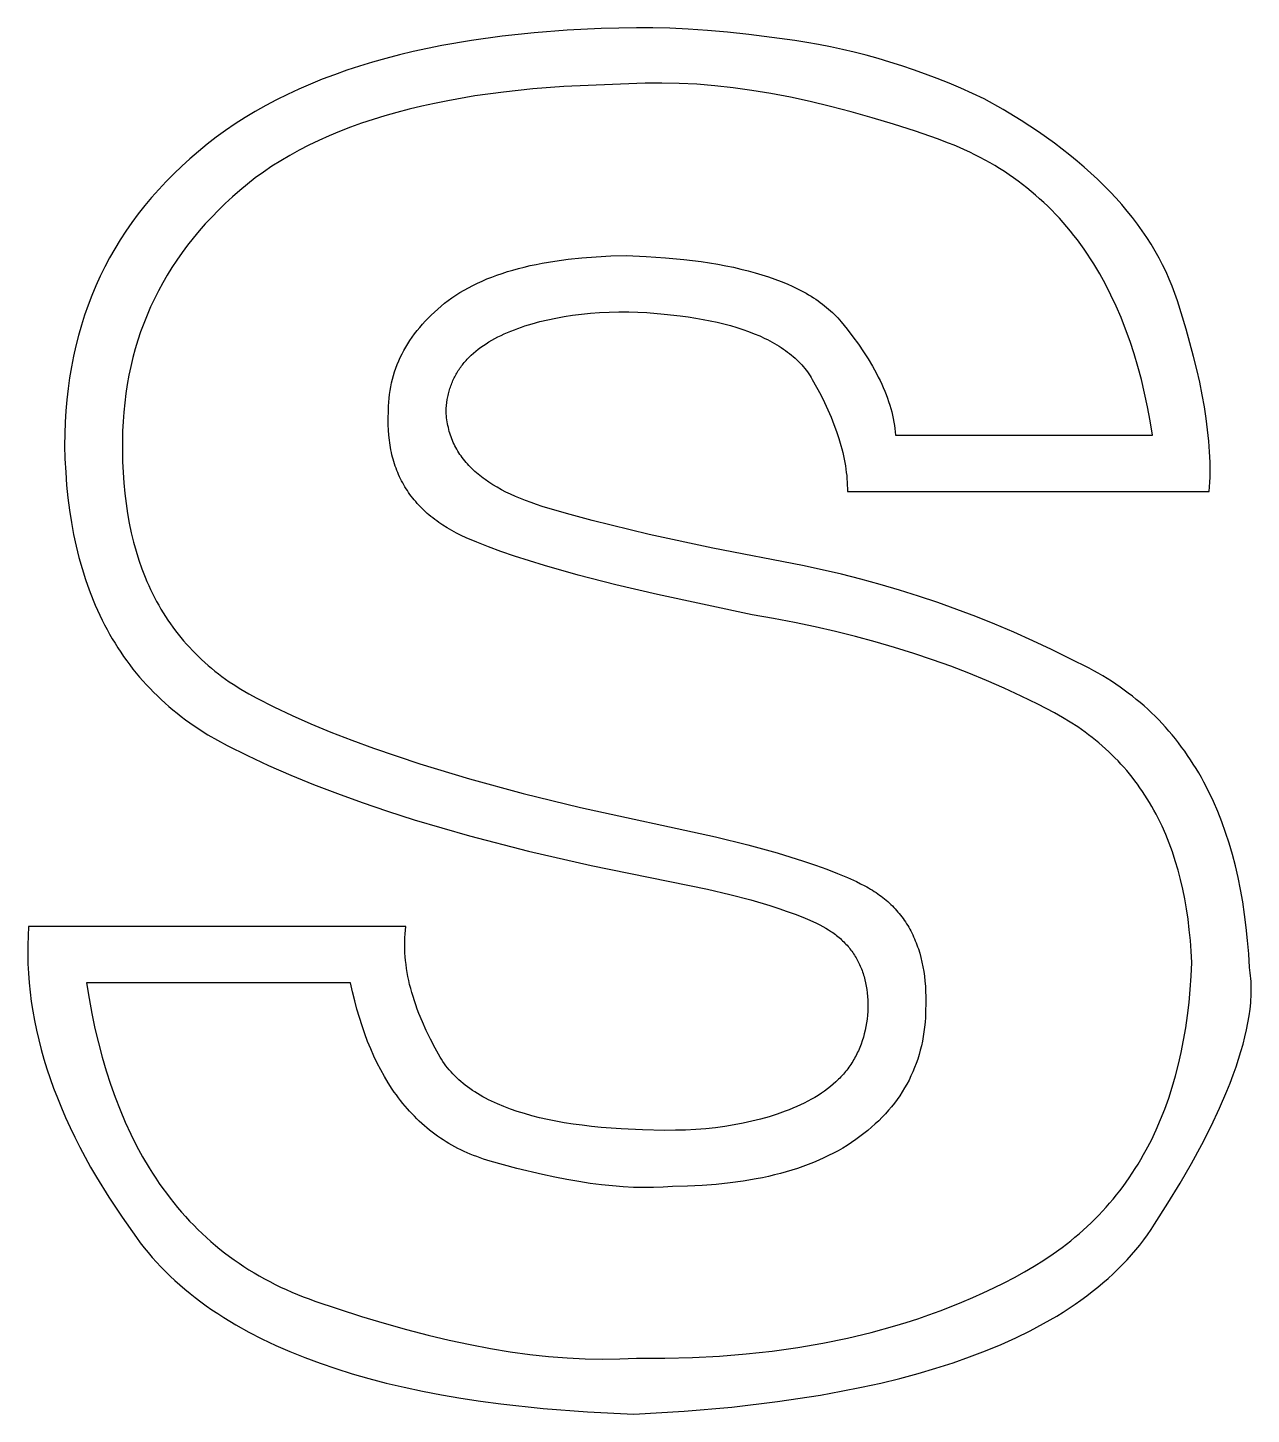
# Model space of a CAD drawing. Header units: millimetres. Extents: x -67 to 591, y -68 to 76.
# Drawn here: x 332.03 to 365.82, y -49.59 to -11.28 of the extents above; entities that cross this region are included whole.
import ezdxf

# ---------------------------------------------------------------- set-up
doc = ezdxf.new("R2010")
doc.units = ezdxf.units.MM
doc.header["$MEASUREMENT"] = 0
doc.layers.add('DEFAULT', color=7, linetype='Continuous')

msp = doc.modelspace()

# ---------------------------------------------------------------- linework, layer by layer
at = {"layer": 'DEFAULT'}
for points in [[(364.657, -24.093), (364.666, -23.964), (364.673, -23.833), (364.678, -23.699), (364.68, -23.564), (364.677, -23.285), (364.665, -22.997), (364.643, -22.7), (364.612, -22.394), (364.571, -22.078), (364.521, -21.753), (364.461, -21.419), (364.392, -21.076), (364.313, -20.724), (364.225, -20.362), (364.019, -19.611), (363.776, -18.822), (363.707, -18.622), (363.632, -18.422), (363.551, -18.225), (363.463, -18.029), (363.369, -17.835), (363.269, -17.643), (363.163, -17.452), (363.05, -17.264), (362.93, -17.076), (362.805, -16.891), (362.673, -16.707), (362.535, -16.525), (362.39, -16.345), (362.239, -16.166), (362.082, -15.989), (361.919, -15.814), (361.749, -15.64), (361.573, -15.468), (361.39, -15.298), (361.202, -15.13), (361.007, -14.963), (360.805, -14.798), (360.598, -14.634), (360.384, -14.473), (360.163, -14.313), (359.937, -14.155), (359.464, -13.843), (358.967, -13.539), (358.444, -13.241), (357.794, -12.948), (357.469, -12.812), (357.143, -12.682), (356.817, -12.559), (356.491, -12.442), (356.164, -12.332), (355.837, -12.228), (355.51, -12.131), (355.182, -12.04), (354.854, -11.956), (354.525, -11.878), (354.197, -11.807), (353.868, -11.743), (353.538, -11.685), (353.208, -11.633), (351.945, -11.467), (351.356, -11.403), (350.796, -11.353), (350.264, -11.316), (349.76, -11.291), (349.285, -11.28), (348.838, -11.283), (347.864, -11.305), (346.921, -11.351), (346.009, -11.421), (345.129, -11.515), (344.279, -11.633), (343.46, -11.774), (343.063, -11.854), (342.673, -11.939), (342.291, -12.031), (341.916, -12.129), (341.55, -12.232), (341.191, -12.342), (340.84, -12.457), (340.496, -12.579), (340.161, -12.706), (339.833, -12.839), (339.513, -12.979), (339.201, -13.124), (338.896, -13.275), (338.6, -13.432), (338.311, -13.595), (338.029, -13.764), (337.756, -13.94), (337.49, -14.121), (337.232, -14.308), (336.982, -14.5), (336.74, -14.698), (336.505, -14.9), (336.278, -15.106), (336.059, -15.316), (335.847, -15.53), (335.643, -15.748), (335.447, -15.97), (335.259, -16.196), (335.078, -16.426), (334.905, -16.66), (334.739, -16.898), (334.582, -17.14), (334.432, -17.386), (334.289, -17.636), (334.155, -17.89), (334.028, -18.148), (333.909, -18.411), (333.797, -18.677), (333.694, -18.947), (333.597, -19.221), (333.509, -19.499), (333.428, -19.781), (333.355, -20.067), (333.29, -20.357), (333.233, -20.652), (333.183, -20.95), (333.14, -21.252), (333.106, -21.558), (333.079, -21.868), (333.06, -22.183), (333.049, -22.501), (333.045, -22.823), (333.055, -23.196), (333.074, -23.562), (333.101, -23.92), (333.137, -24.271), (333.181, -24.614), (333.233, -24.95), (333.294, -25.279), (333.363, -25.601), (333.44, -25.915), (333.526, -26.221), (333.62, -26.521), (333.723, -26.813), (333.834, -27.098), (333.892, -27.237), (333.953, -27.375), (334.016, -27.511), (334.081, -27.645), (334.148, -27.777), (334.217, -27.908), (334.288, -28.036), (334.361, -28.163), (334.437, -28.288), (334.514, -28.411), (334.594, -28.532), (334.675, -28.652), (334.759, -28.769), (334.845, -28.885), (334.933, -28.999), (335.023, -29.111), (335.115, -29.221), (335.209, -29.329), (335.306, -29.436), (335.404, -29.54), (335.504, -29.643), (335.607, -29.744), (335.712, -29.843), (335.818, -29.941), (335.927, -30.036), (336.038, -30.13), (336.151, -30.222), (336.267, -30.312), (336.384, -30.4), (336.503, -30.486), (336.625, -30.571), (336.748, -30.653), (336.874, -30.734), (337.001, -30.813), (337.263, -30.965), (337.533, -31.11), (338.094, -31.39), (338.679, -31.663), (339.288, -31.929), (339.921, -32.189), (340.579, -32.442), (341.26, -32.689), (341.966, -32.929), (342.696, -33.163), (344.228, -33.61), (345.858, -34.032), (347.584, -34.427), (350.797, -35.081), (351.42, -35.228), (351.994, -35.38), (352.521, -35.535), (352.766, -35.614), (352.999, -35.694), (353.22, -35.774), (353.428, -35.856), (353.625, -35.939), (353.81, -36.022), (353.898, -36.065), (353.983, -36.11), (354.065, -36.157), (354.145, -36.206), (354.221, -36.256), (354.259, -36.282), (354.295, -36.309), (354.331, -36.336), (354.366, -36.363), (354.401, -36.391), (354.435, -36.42), (354.468, -36.449), (354.5, -36.478), (354.532, -36.508), (354.563, -36.538), (354.593, -36.569), (354.623, -36.601), (354.652, -36.632), (354.68, -36.665), (354.707, -36.697), (354.734, -36.731), (354.76, -36.764), (354.785, -36.799), (354.81, -36.833), (354.834, -36.868), (354.857, -36.904), (354.88, -36.94), (354.902, -36.977), (354.923, -37.014), (354.943, -37.051), (354.963, -37.089), (354.982, -37.128), (355, -37.167), (355.018, -37.206), (355.035, -37.246), (355.051, -37.287), (355.067, -37.328), (355.081, -37.369), (355.096, -37.411), (355.109, -37.453), (355.122, -37.496), (355.134, -37.539), (355.145, -37.583), (355.166, -37.672), (355.183, -37.763), (355.198, -37.856), (355.21, -37.95), (355.22, -38.047), (355.226, -38.146), (355.23, -38.246), (355.23, -38.349), (355.225, -38.458), (355.216, -38.566), (355.205, -38.673), (355.19, -38.777), (355.173, -38.879), (355.153, -38.98), (355.129, -39.079), (355.103, -39.175), (355.073, -39.27), (355.041, -39.363), (355.023, -39.409), (355.005, -39.455), (354.986, -39.5), (354.967, -39.544), (354.946, -39.588), (354.925, -39.632), (354.904, -39.675), (354.881, -39.717), (354.858, -39.759), (354.834, -39.801), (354.809, -39.842), (354.783, -39.883), (354.757, -39.923), (354.73, -39.963), (354.702, -40.002), (354.673, -40.041), (354.644, -40.079), (354.614, -40.117), (354.583, -40.155), (354.552, -40.192), (354.519, -40.228), (354.486, -40.264), (354.453, -40.3), (354.418, -40.335), (354.347, -40.404), (354.272, -40.471), (354.195, -40.536), (354.115, -40.599), (354.032, -40.66), (353.945, -40.72), (353.856, -40.778), (353.764, -40.833), (353.668, -40.887), (353.57, -40.939), (353.47, -40.99), (353.368, -41.038), (353.264, -41.085), (353.159, -41.131), (353.053, -41.174), (352.945, -41.217), (352.725, -41.296), (352.499, -41.369), (352.266, -41.436), (352.028, -41.496), (351.785, -41.55), (351.535, -41.597), (351.279, -41.638), (351.017, -41.672), (350.749, -41.7), (350.476, -41.721), (350.196, -41.736), (349.911, -41.744), (349.619, -41.746), (349.004, -41.734), (348.419, -41.707), (347.864, -41.664), (347.598, -41.637), (347.339, -41.606), (347.088, -41.572), (346.845, -41.533), (346.61, -41.491), (346.382, -41.445), (346.161, -41.395), (345.948, -41.341), (345.743, -41.283), (345.546, -41.222), (345.356, -41.157), (345.173, -41.088), (344.998, -41.015), (344.914, -40.977), (344.831, -40.938), (344.75, -40.898), (344.671, -40.858), (344.594, -40.816), (344.519, -40.773), (344.446, -40.73), (344.375, -40.685), (344.306, -40.64), (344.238, -40.593), (344.173, -40.546), (344.109, -40.498), (344.047, -40.448), (343.987, -40.398), (343.929, -40.347), (343.873, -40.295), (343.819, -40.241), (343.767, -40.187), (343.716, -40.132), (343.668, -40.076), (343.621, -40.019), (343.577, -39.962), (343.534, -39.903), (343.493, -39.843), (343.454, -39.782), (343.417, -39.72), (343.278, -39.473), (343.149, -39.229), (343.032, -38.987), (342.924, -38.749), (342.828, -38.513), (342.784, -38.397), (342.742, -38.281), (342.703, -38.166), (342.667, -38.051), (342.634, -37.937), (342.603, -37.824), (342.574, -37.712), (342.549, -37.601), (342.526, -37.49), (342.506, -37.38), (342.488, -37.271), (342.473, -37.162), (342.461, -37.054), (342.452, -36.947), (342.445, -36.841), (342.441, -36.735), (342.439, -36.63), (342.44, -36.526), (342.444, -36.423), (342.45, -36.32), (342.46, -36.218), (342.471, -36.117), (332.052, -36.117), (332.036, -36.373), (332.028, -36.63), (332.027, -36.888), (332.032, -37.146), (332.045, -37.405), (332.065, -37.665), (332.091, -37.926), (332.125, -38.188), (332.165, -38.45), (332.213, -38.714), (332.267, -38.978), (332.329, -39.243), (332.397, -39.508), (332.473, -39.775), (332.555, -40.042), (332.645, -40.31), (332.741, -40.579), (332.845, -40.849), (332.955, -41.119), (333.073, -41.391), (333.197, -41.663), (333.328, -41.936), (333.467, -42.21), (333.612, -42.484), (333.764, -42.759), (333.924, -43.036), (334.263, -43.59), (334.631, -44.148), (335.026, -44.709), (335.131, -44.849), (335.238, -44.987), (335.349, -45.122), (335.464, -45.256), (335.582, -45.388), (335.704, -45.517), (335.829, -45.645), (335.958, -45.771), (336.09, -45.894), (336.226, -46.016), (336.365, -46.135), (336.508, -46.253), (336.654, -46.368), (336.804, -46.482), (336.957, -46.593), (337.114, -46.703), (337.274, -46.81), (337.438, -46.916), (337.605, -47.019), (337.776, -47.121), (338.128, -47.317), (338.494, -47.506), (338.875, -47.687), (339.269, -47.86), (339.677, -48.024), (340.1, -48.181), (340.536, -48.329), (340.986, -48.47), (341.451, -48.602), (341.929, -48.726), (342.422, -48.842), (342.929, -48.951), (343.449, -49.051), (343.984, -49.143), (344.533, -49.227), (345.096, -49.303), (346.263, -49.431), (347.487, -49.526), (348.767, -49.59), (350.154, -49.506), (351.475, -49.389), (352.732, -49.24), (353.923, -49.059), (354.495, -48.956), (355.05, -48.845), (355.589, -48.726), (356.111, -48.598), (356.618, -48.463), (357.108, -48.319), (357.582, -48.167), (358.039, -48.007), (358.48, -47.839), (358.905, -47.663), (359.314, -47.478), (359.707, -47.286), (360.083, -47.085), (360.265, -46.982), (360.443, -46.877), (360.617, -46.769), (360.786, -46.66), (360.952, -46.548), (361.114, -46.435), (361.272, -46.319), (361.425, -46.201), (361.575, -46.082), (361.72, -45.96), (361.861, -45.836), (361.999, -45.71), (362.132, -45.583), (362.261, -45.453), (362.386, -45.321), (362.507, -45.187), (362.624, -45.051), (362.737, -44.913), (362.846, -44.773), (362.951, -44.631), (363.051, -44.487), (363.148, -44.341), (363.513, -43.761), (363.851, -43.2), (364.162, -42.657), (364.447, -42.132), (364.705, -41.625), (364.935, -41.136), (365.139, -40.666), (365.231, -40.437), (365.317, -40.213), (365.395, -39.994), (365.467, -39.779), (365.532, -39.568), (365.59, -39.363), (365.642, -39.161), (365.687, -38.964), (365.725, -38.772), (365.757, -38.584), (365.782, -38.401), (365.8, -38.223), (365.806, -38.135), (365.811, -38.048), (365.814, -37.963), (365.816, -37.879), (365.816, -37.796), (365.814, -37.714), (365.81, -37.633), (365.805, -37.553), (365.798, -37.475), (365.79, -37.397), (365.78, -37.321), (365.768, -37.246), (365.745, -36.868), (365.715, -36.498), (365.677, -36.136), (365.632, -35.781), (365.58, -35.434), (365.52, -35.095), (365.452, -34.763), (365.377, -34.439), (365.295, -34.123), (365.205, -33.814), (365.107, -33.514), (365.002, -33.221), (364.89, -32.935), (364.77, -32.658), (364.643, -32.388), (364.508, -32.125), (364.438, -31.997), (364.366, -31.871), (364.292, -31.747), (364.216, -31.624), (364.139, -31.504), (364.059, -31.385), (363.978, -31.268), (363.894, -31.154), (363.809, -31.041), (363.722, -30.93), (363.633, -30.821), (363.543, -30.714), (363.45, -30.609), (363.356, -30.506), (363.259, -30.404), (363.161, -30.305), (363.061, -30.208), (362.959, -30.112), (362.855, -30.019), (362.749, -29.927), (362.642, -29.837), (362.532, -29.749), (362.421, -29.664), (362.308, -29.58), (362.193, -29.498), (362.076, -29.418), (361.957, -29.339), (361.837, -29.263), (361.714, -29.189), (361.59, -29.117), (361.464, -29.046), (361.335, -28.978), (360.819, -28.713), (360.3, -28.459), (359.78, -28.216), (359.259, -27.983), (358.736, -27.762), (358.212, -27.551), (357.686, -27.351), (357.159, -27.162), (356.63, -26.984), (356.099, -26.817), (355.568, -26.66), (355.034, -26.514), (354.5, -26.379), (353.963, -26.255), (353.426, -26.142), (350.942, -25.662), (349.185, -25.28), (347.617, -24.894), (346.903, -24.699), (346.237, -24.504), (346.078, -24.453), (345.925, -24.401), (345.776, -24.347), (345.633, -24.291), (345.494, -24.233), (345.36, -24.172), (345.231, -24.11), (345.106, -24.045), (344.987, -23.979), (344.872, -23.91), (344.763, -23.84), (344.658, -23.767), (344.607, -23.73), (344.558, -23.693), (344.51, -23.655), (344.463, -23.616), (344.417, -23.577), (344.372, -23.537), (344.329, -23.497), (344.287, -23.457), (344.246, -23.415), (344.206, -23.374), (344.168, -23.332), (344.131, -23.289), (344.095, -23.246), (344.06, -23.202), (344.026, -23.158), (343.994, -23.113), (343.963, -23.068), (343.933, -23.022), (343.904, -22.976), (343.877, -22.929), (343.851, -22.882), (343.825, -22.834), (343.802, -22.786), (343.779, -22.737), (343.758, -22.688), (343.737, -22.638), (343.718, -22.588), (343.701, -22.537), (343.684, -22.485), (343.669, -22.434), (343.655, -22.381), (343.642, -22.328), (343.63, -22.275), (343.62, -22.221), (343.61, -22.167), (343.602, -22.112), (343.595, -22.056), (343.59, -22), (343.585, -21.944), (343.582, -21.887), (343.586, -21.802), (343.593, -21.719), (343.602, -21.637), (343.614, -21.556), (343.621, -21.516), (343.628, -21.477), (343.637, -21.438), (343.645, -21.399), (343.655, -21.36), (343.665, -21.322), (343.676, -21.284), (343.687, -21.246), (343.7, -21.209), (343.712, -21.172), (343.726, -21.136), (343.74, -21.099), (343.755, -21.063), (343.77, -21.028), (343.786, -20.992), (343.803, -20.957), (343.82, -20.923), (343.839, -20.888), (343.857, -20.854), (343.877, -20.821), (343.897, -20.787), (343.917, -20.754), (343.939, -20.722), (343.961, -20.689), (343.983, -20.657), (344.007, -20.625), (344.031, -20.594), (344.055, -20.563), (344.081, -20.532), (344.107, -20.502), (344.133, -20.472), (344.16, -20.442), (344.217, -20.383), (344.276, -20.326), (344.338, -20.27), (344.402, -20.216), (344.469, -20.162), (344.539, -20.11), (344.611, -20.059), (344.686, -20.01), (344.763, -19.962), (344.844, -19.915), (344.926, -19.87), (345.012, -19.825), (345.099, -19.782), (345.188, -19.741), (345.279, -19.701), (345.372, -19.662), (345.466, -19.625), (345.561, -19.588), (345.659, -19.554), (345.758, -19.52), (345.961, -19.458), (346.17, -19.4), (346.386, -19.348), (346.609, -19.302), (346.838, -19.261), (347.073, -19.226), (347.316, -19.195), (347.564, -19.171), (347.82, -19.151), (348.082, -19.138), (348.35, -19.129), (348.625, -19.126), (349.124, -19.152), (349.598, -19.19), (350.048, -19.24), (350.264, -19.27), (350.474, -19.303), (350.678, -19.338), (350.876, -19.377), (351.068, -19.419), (351.253, -19.464), (351.433, -19.512), (351.606, -19.563), (351.774, -19.617), (351.935, -19.674), (352.091, -19.734), (352.24, -19.797), (352.383, -19.863), (352.453, -19.897), (352.521, -19.932), (352.587, -19.968), (352.652, -20.005), (352.715, -20.042), (352.777, -20.08), (352.837, -20.119), (352.896, -20.158), (352.953, -20.199), (353.009, -20.24), (353.063, -20.281), (353.116, -20.324), (353.167, -20.367), (353.217, -20.412), (353.265, -20.456), (353.311, -20.502), (353.356, -20.548), (353.4, -20.596), (353.442, -20.644), (353.483, -20.692), (353.522, -20.742), (353.559, -20.792), (353.595, -20.843), (353.63, -20.895), (353.663, -20.947), (353.694, -21), (353.813, -21.213), (353.925, -21.424), (354.028, -21.632), (354.124, -21.837), (354.211, -22.04), (354.291, -22.24), (354.364, -22.437), (354.428, -22.631), (354.484, -22.823), (354.51, -22.918), (354.533, -23.013), (354.555, -23.106), (354.574, -23.199), (354.592, -23.292), (354.607, -23.383), (354.621, -23.474), (354.633, -23.565), (354.643, -23.655), (354.65, -23.744), (354.656, -23.832), (354.66, -23.92), (354.662, -24.007), (354.662, -24.093), (364.657, -24.093)], [(355.994, -22.541), (363.093, -22.541), (363.027, -22.143), (362.953, -21.754), (362.871, -21.374), (362.782, -21.003), (362.685, -20.642), (362.58, -20.29), (362.468, -19.947), (362.347, -19.613), (362.22, -19.288), (362.084, -18.973), (361.941, -18.666), (361.79, -18.369), (361.631, -18.081), (361.465, -17.802), (361.379, -17.666), (361.291, -17.533), (361.201, -17.401), (361.109, -17.272), (361.015, -17.145), (360.919, -17.021), (360.822, -16.899), (360.722, -16.779), (360.621, -16.661), (360.517, -16.546), (360.412, -16.433), (360.305, -16.322), (360.195, -16.214), (360.084, -16.108), (359.971, -16.004), (359.856, -15.902), (359.739, -15.803), (359.621, -15.706), (359.5, -15.611), (359.377, -15.519), (359.253, -15.429), (359.126, -15.341), (358.998, -15.255), (358.867, -15.172), (358.735, -15.091), (358.601, -15.013), (358.465, -14.936), (358.326, -14.862), (358.186, -14.791), (358.045, -14.721), (357.901, -14.654), (357.755, -14.589), (357.607, -14.527), (357.457, -14.466), (357.152, -14.353), (356.54, -14.142), (355.938, -13.947), (355.347, -13.768), (354.766, -13.603), (354.196, -13.455), (353.636, -13.321), (353.087, -13.203), (352.549, -13.101), (352.022, -13.013), (351.505, -12.942), (350.998, -12.885), (350.502, -12.844), (350.017, -12.819), (349.542, -12.809), (349.078, -12.814), (348.85, -12.822), (346.829, -12.903), (345.98, -12.969), (345.163, -13.057), (344.378, -13.166), (343.626, -13.296), (343.262, -13.37), (342.906, -13.448), (342.558, -13.532), (342.218, -13.621), (341.886, -13.716), (341.563, -13.816), (341.247, -13.921), (340.94, -14.032), (340.64, -14.148), (340.349, -14.269), (340.066, -14.396), (339.79, -14.528), (339.523, -14.665), (339.264, -14.808), (339.014, -14.956), (338.771, -15.109), (338.536, -15.268), (338.309, -15.432), (338.091, -15.602), (337.88, -15.777), (337.677, -15.955), (337.481, -16.137), (337.291, -16.322), (337.107, -16.51), (336.93, -16.701), (336.76, -16.894), (336.597, -17.091), (336.439, -17.291), (336.289, -17.493), (336.145, -17.699), (336.008, -17.907), (335.877, -18.118), (335.753, -18.333), (335.635, -18.55), (335.524, -18.77), (335.419, -18.993), (335.321, -19.219), (335.23, -19.448), (335.145, -19.68), (335.067, -19.915), (334.996, -20.153), (334.931, -20.394), (334.872, -20.638), (334.82, -20.884), (334.775, -21.134), (334.736, -21.387), (334.704, -21.642), (334.678, -21.901), (334.659, -22.162), (334.647, -22.427), (334.641, -22.694), (334.642, -22.964), (334.647, -23.268), (334.66, -23.567), (334.68, -23.859), (334.707, -24.146), (334.741, -24.426), (334.782, -24.701), (334.83, -24.971), (334.886, -25.234), (334.948, -25.491), (335.018, -25.743), (335.095, -25.989), (335.179, -26.229), (335.27, -26.463), (335.318, -26.578), (335.368, -26.692), (335.42, -26.804), (335.473, -26.914), (335.529, -27.023), (335.586, -27.131), (335.645, -27.237), (335.706, -27.342), (335.768, -27.445), (335.832, -27.547), (335.898, -27.647), (335.966, -27.746), (336.036, -27.844), (336.107, -27.94), (336.18, -28.034), (336.255, -28.127), (336.332, -28.219), (336.41, -28.309), (336.491, -28.398), (336.573, -28.485), (336.656, -28.571), (336.742, -28.656), (336.829, -28.738), (336.919, -28.82), (337.01, -28.9), (337.102, -28.978), (337.197, -29.056), (337.293, -29.131), (337.391, -29.205), (337.491, -29.278), (337.593, -29.349), (337.696, -29.419), (337.908, -29.554), (338.128, -29.684), (338.354, -29.807), (338.827, -30.047), (339.325, -30.283), (339.849, -30.515), (340.399, -30.744), (340.973, -30.968), (341.574, -31.19), (342.851, -31.621), (344.23, -32.037), (345.711, -32.439), (347.295, -32.826), (351.017, -33.636), (351.912, -33.857), (352.723, -34.08), (353.452, -34.304), (353.785, -34.417), (354.098, -34.531), (354.39, -34.645), (354.661, -34.759), (354.911, -34.873), (355.029, -34.931), (355.141, -34.989), (355.195, -35.018), (355.249, -35.048), (355.302, -35.078), (355.353, -35.11), (355.404, -35.142), (355.454, -35.175), (355.503, -35.208), (355.551, -35.243), (355.599, -35.278), (355.645, -35.314), (355.69, -35.35), (355.735, -35.388), (355.779, -35.426), (355.822, -35.464), (355.864, -35.504), (355.905, -35.544), (355.945, -35.585), (355.984, -35.627), (356.022, -35.67), (356.06, -35.713), (356.096, -35.757), (356.132, -35.802), (356.167, -35.847), (356.201, -35.893), (356.234, -35.94), (356.266, -35.988), (356.297, -36.036), (356.328, -36.085), (356.357, -36.135), (356.386, -36.186), (356.413, -36.237), (356.44, -36.29), (356.466, -36.342), (356.491, -36.396), (356.515, -36.45), (356.538, -36.505), (356.561, -36.561), (356.582, -36.618), (356.603, -36.675), (356.622, -36.733), (356.659, -36.852), (356.692, -36.973), (356.722, -37.097), (356.748, -37.224), (356.77, -37.354), (356.789, -37.488), (356.804, -37.624), (356.816, -37.763), (356.824, -37.905), (356.829, -38.05), (356.83, -38.198), (356.824, -38.487), (356.818, -38.623), (356.808, -38.758), (356.795, -38.891), (356.778, -39.023), (356.758, -39.153), (356.734, -39.281), (356.707, -39.407), (356.676, -39.531), (356.642, -39.654), (356.604, -39.775), (356.563, -39.895), (356.518, -40.012), (356.47, -40.128), (356.419, -40.242), (356.364, -40.355), (356.305, -40.465), (356.243, -40.574), (356.177, -40.682), (356.108, -40.787), (356.036, -40.891), (355.96, -40.993), (355.88, -41.093), (355.797, -41.192), (355.711, -41.289), (355.621, -41.384), (355.527, -41.478), (355.43, -41.569), (355.33, -41.659), (355.226, -41.748), (355.119, -41.834), (355.008, -41.919), (354.894, -42.002), (354.776, -42.082), (354.656, -42.16), (354.533, -42.235), (354.406, -42.307), (354.277, -42.377), (354.144, -42.444), (354.009, -42.509), (353.87, -42.572), (353.728, -42.631), (353.583, -42.688), (353.435, -42.743), (353.284, -42.795), (353.13, -42.845), (352.973, -42.891), (352.813, -42.936), (352.65, -42.978), (352.483, -43.017), (352.314, -43.054), (352.142, -43.088), (351.787, -43.148), (351.421, -43.199), (351.042, -43.239), (350.651, -43.269), (350.248, -43.289), (349.832, -43.298), (349.576, -43.316), (349.311, -43.326), (349.039, -43.327), (348.759, -43.32), (348.472, -43.305), (348.176, -43.282), (347.873, -43.25), (347.562, -43.21), (347.243, -43.162), (346.917, -43.106), (346.583, -43.041), (346.241, -42.968), (345.534, -42.798), (344.795, -42.595), (344.702, -42.566), (344.609, -42.537), (344.518, -42.505), (344.427, -42.472), (344.338, -42.438), (344.249, -42.402), (344.162, -42.364), (344.076, -42.325), (343.991, -42.285), (343.906, -42.243), (343.823, -42.199), (343.741, -42.154), (343.66, -42.107), (343.581, -42.058), (343.502, -42.008), (343.424, -41.957), (343.347, -41.904), (343.272, -41.849), (343.197, -41.793), (343.124, -41.736), (343.051, -41.677), (342.98, -41.616), (342.91, -41.554), (342.84, -41.49), (342.772, -41.424), (342.705, -41.357), (342.639, -41.289), (342.574, -41.219), (342.51, -41.147), (342.447, -41.074), (342.386, -41), (342.325, -40.924), (342.265, -40.846), (342.207, -40.767), (342.149, -40.686), (342.093, -40.603), (341.983, -40.434), (341.877, -40.258), (341.776, -40.077), (341.679, -39.889), (341.586, -39.695), (341.498, -39.494), (341.414, -39.288), (341.334, -39.075), (341.258, -38.856), (341.187, -38.631), (341.119, -38.4), (341.056, -38.163), (340.998, -37.919), (340.943, -37.669), (333.649, -37.669), (333.719, -38.099), (333.797, -38.52), (333.884, -38.93), (333.979, -39.33), (334.082, -39.72), (334.193, -40.1), (334.312, -40.47), (334.44, -40.83), (334.575, -41.18), (334.719, -41.52), (334.871, -41.85), (335.032, -42.17), (335.2, -42.48), (335.377, -42.78), (335.468, -42.926), (335.562, -43.069), (335.657, -43.211), (335.755, -43.349), (335.855, -43.485), (335.956, -43.619), (336.06, -43.75), (336.166, -43.879), (336.274, -44.005), (336.383, -44.128), (336.495, -44.25), (336.609, -44.368), (336.725, -44.484), (336.843, -44.598), (336.963, -44.709), (337.086, -44.817), (337.21, -44.923), (337.336, -45.027), (337.464, -45.128), (337.595, -45.227), (337.727, -45.323), (337.861, -45.416), (337.998, -45.507), (338.136, -45.596), (338.277, -45.682), (338.42, -45.765), (338.564, -45.846), (338.711, -45.925), (338.86, -46.001), (339.011, -46.074), (339.163, -46.145), (339.318, -46.213), (339.475, -46.279), (339.634, -46.343), (339.795, -46.404), (339.958, -46.462), (341.246, -46.887), (341.871, -47.075), (342.483, -47.247), (343.082, -47.402), (343.669, -47.541), (344.243, -47.664), (344.804, -47.771), (345.353, -47.861), (345.889, -47.935), (346.412, -47.993), (346.923, -48.034), (347.421, -48.06), (347.906, -48.069), (348.378, -48.061), (348.61, -48.051), (348.838, -48.038), (349.617, -48.039), (350.381, -48.02), (351.131, -47.981), (351.866, -47.922), (352.587, -47.843), (353.293, -47.744), (353.984, -47.625), (354.661, -47.486), (355.323, -47.327), (355.971, -47.148), (356.289, -47.051), (356.604, -46.949), (356.915, -46.842), (357.223, -46.73), (357.527, -46.614), (357.827, -46.492), (358.123, -46.365), (358.416, -46.233), (358.705, -46.096), (358.991, -45.954), (359.273, -45.807), (359.551, -45.655), (359.823, -45.497), (360.087, -45.333), (360.343, -45.161), (360.591, -44.981), (360.711, -44.889), (360.83, -44.795), (360.947, -44.7), (361.061, -44.602), (361.174, -44.503), (361.284, -44.402), (361.392, -44.299), (361.498, -44.195), (361.603, -44.088), (361.705, -43.98), (361.805, -43.871), (361.903, -43.759), (361.999, -43.646), (362.093, -43.531), (362.184, -43.414), (362.274, -43.295), (362.362, -43.175), (362.447, -43.053), (362.531, -42.929), (362.612, -42.803), (362.692, -42.676), (362.769, -42.546), (362.844, -42.415), (362.918, -42.283), (363.058, -42.012), (363.19, -41.734), (363.314, -41.449), (363.429, -41.158), (363.536, -40.859), (363.635, -40.553), (363.726, -40.24), (363.808, -39.919), (363.883, -39.592), (363.949, -39.258), (364.006, -38.917), (364.056, -38.568), (364.097, -38.213), (364.13, -37.851), (364.154, -37.481), (364.171, -37.105), (364.156, -36.798), (364.134, -36.496), (364.105, -36.201), (364.07, -35.911), (364.028, -35.628), (363.98, -35.35), (363.925, -35.079), (363.863, -34.813), (363.795, -34.553), (363.719, -34.299), (363.638, -34.051), (363.549, -33.809), (363.454, -33.573), (363.352, -33.343), (363.244, -33.118), (363.187, -33.008), (363.129, -32.9), (363.069, -32.793), (363.007, -32.688), (362.943, -32.584), (362.878, -32.481), (362.812, -32.38), (362.743, -32.28), (362.673, -32.182), (362.601, -32.086), (362.528, -31.991), (362.453, -31.897), (362.376, -31.805), (362.298, -31.714), (362.218, -31.625), (362.136, -31.537), (362.053, -31.451), (361.968, -31.366), (361.881, -31.283), (361.792, -31.201), (361.702, -31.121), (361.611, -31.042), (361.517, -30.964), (361.422, -30.889), (361.325, -30.814), (361.227, -30.741), (361.127, -30.67), (361.025, -30.6), (360.817, -30.464), (360.602, -30.335), (360.38, -30.211), (359.925, -29.974), (359.462, -29.746), (358.989, -29.527), (358.508, -29.317), (358.017, -29.116), (357.518, -28.924), (357.01, -28.741), (356.493, -28.567), (355.967, -28.402), (355.432, -28.246), (354.888, -28.099), (354.335, -27.961), (353.773, -27.832), (353.202, -27.712), (352.623, -27.601), (352.034, -27.499), (349.417, -26.944), (348.269, -26.673), (347.228, -26.405), (346.294, -26.142), (345.467, -25.881), (345.093, -25.753), (344.747, -25.625), (344.427, -25.498), (344.133, -25.373), (343.996, -25.309), (343.863, -25.242), (343.734, -25.172), (343.61, -25.1), (343.491, -25.025), (343.376, -24.947), (343.32, -24.907), (343.265, -24.867), (343.212, -24.826), (343.159, -24.784), (343.108, -24.741), (343.058, -24.698), (343.009, -24.653), (342.962, -24.609), (342.915, -24.563), (342.869, -24.517), (342.825, -24.47), (342.782, -24.423), (342.74, -24.375), (342.699, -24.326), (342.659, -24.276), (342.62, -24.226), (342.583, -24.175), (342.546, -24.124), (342.511, -24.071), (342.477, -24.018), (342.444, -23.965), (342.412, -23.91), (342.381, -23.855), (342.352, -23.799), (342.323, -23.743), (342.296, -23.686), (342.27, -23.628), (342.245, -23.57), (342.221, -23.51), (342.198, -23.451), (342.177, -23.39), (342.156, -23.329), (342.137, -23.267), (342.119, -23.204), (342.101, -23.141), (342.086, -23.077), (342.071, -23.012), (342.057, -22.947), (342.045, -22.881), (342.033, -22.814), (342.023, -22.747), (342.014, -22.679), (341.999, -22.54), (341.989, -22.399), (341.983, -22.255), (341.982, -22.109), (341.986, -21.848), (341.989, -21.737), (341.995, -21.627), (342.005, -21.518), (342.017, -21.41), (342.033, -21.303), (342.052, -21.198), (342.074, -21.093), (342.099, -20.989), (342.128, -20.887), (342.159, -20.785), (342.193, -20.685), (342.231, -20.586), (342.272, -20.487), (342.316, -20.39), (342.363, -20.293), (342.413, -20.198), (342.466, -20.104), (342.522, -20.011), (342.582, -19.919), (342.644, -19.828), (342.71, -19.738), (342.779, -19.649), (342.851, -19.561), (342.926, -19.474), (343.004, -19.388), (343.085, -19.303), (343.17, -19.219), (343.257, -19.137), (343.348, -19.055), (343.442, -18.974), (343.538, -18.895), (343.639, -18.817), (343.743, -18.742), (343.85, -18.668), (343.961, -18.598), (344.076, -18.529), (344.195, -18.463), (344.317, -18.399), (344.443, -18.338), (344.572, -18.279), (344.705, -18.222), (344.842, -18.168), (344.982, -18.116), (345.126, -18.067), (345.274, -18.02), (345.425, -17.975), (345.58, -17.932), (345.739, -17.892), (345.901, -17.854), (346.067, -17.819), (346.236, -17.786), (346.586, -17.727), (346.95, -17.678), (347.329, -17.638), (347.723, -17.607), (348.131, -17.586), (348.554, -17.574), (349.108, -17.598), (349.639, -17.635), (350.144, -17.683), (350.625, -17.743), (351.082, -17.816), (351.301, -17.856), (351.514, -17.9), (351.721, -17.947), (351.921, -17.996), (352.116, -18.049), (352.304, -18.105), (352.487, -18.163), (352.663, -18.225), (352.833, -18.29), (352.997, -18.358), (353.155, -18.428), (353.307, -18.502), (353.452, -18.579), (353.523, -18.618), (353.592, -18.658), (353.659, -18.699), (353.725, -18.741), (353.79, -18.783), (353.853, -18.827), (353.914, -18.87), (353.974, -18.915), (354.032, -18.961), (354.089, -19.007), (354.144, -19.054), (354.198, -19.102), (354.25, -19.15), (354.301, -19.199), (354.35, -19.249), (354.397, -19.3), (354.443, -19.351), (354.488, -19.403), (354.658, -19.613), (354.817, -19.821), (354.967, -20.026), (355.107, -20.231), (355.236, -20.433), (355.356, -20.633), (355.412, -20.733), (355.465, -20.832), (355.516, -20.931), (355.564, -21.029), (355.61, -21.127), (355.653, -21.224), (355.694, -21.321), (355.732, -21.418), (355.768, -21.514), (355.801, -21.609), (355.832, -21.705), (355.86, -21.799), (355.886, -21.893), (355.909, -21.987), (355.929, -22.081), (355.947, -22.174), (355.963, -22.266), (355.976, -22.358), (355.986, -22.45), (355.994, -22.541)]]:
    msp.add_lwpolyline(points, dxfattribs=at)

doc.saveas('drawing.dxf')
